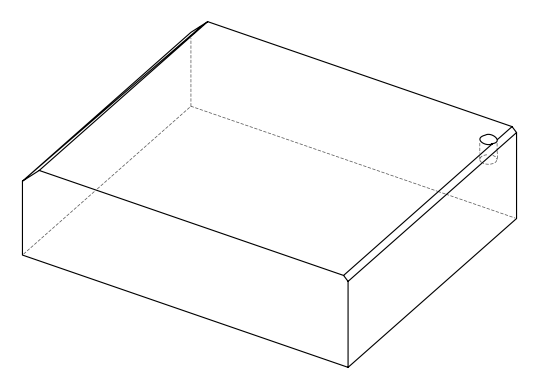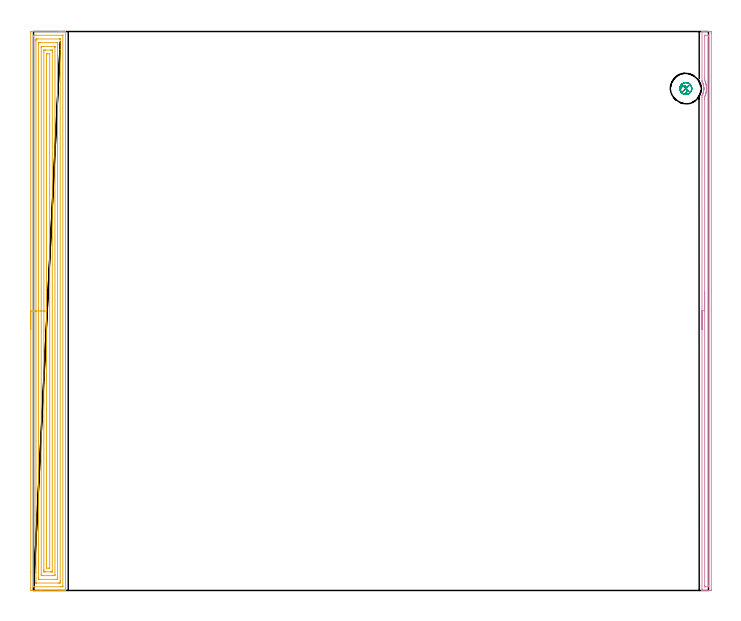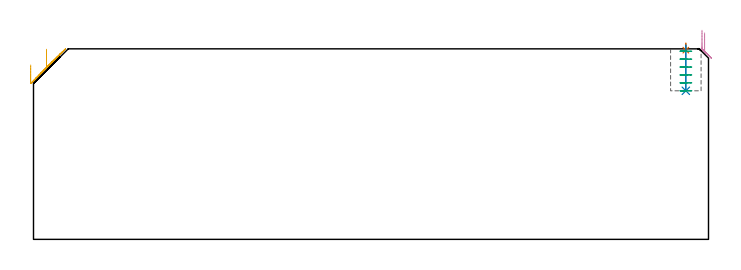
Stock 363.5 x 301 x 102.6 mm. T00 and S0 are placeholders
(PLAN: 5 operations, 3 tool changes, 23.1 min)
(1 SPOT_DRILL | STEP1POCKET | NXT0321_9005460120000 | 0.03 min | 4 mm3)
(2 DRILL_BLIND_HOLE_INTO_CENTER | STEP1POCKET | NXT0301_128 | 0.1 min | 2424 mm3)
(3 MILL_ROUGH_BLIND_HOLE_CONTOUR | STEP1POCKET | NXT0201_013 | Spiral | 0.8 min | 2342 mm3)
(4 AREA_MILL | FG_CHAMFER_SURFACE | UGT0205_001 | 5 min | 3763 mm3)
(5 AREA_MILL_1 | FG_CHAMFER_SURFACE_1 | UGT0205_001 | 17.17 min | 52626 mm3)
(TOOL NXT0321_9005460120000 | NC Spot Drill, 142deg, 12mm, Carbide, Uncoated | D12 PA142 FL30 Z2)
(TOOL NXT0301_128 | Carbide Drill 12mm [861.1-1200-036A1-GP GC34] | D12 PA150 FL37.4 Z2)
(TOOL NXT0201_013 | ENDMILL 10mm | D10 FL30 Z4)
(TOOL UGT0205_001 | Chamfer Mill 20 x 3 x 45 deg. | D20 FL50 Z2)
(OP 1 SPOT_DRILL)
G17 G21 G94 G90
T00 M6
G54
G17 G0 G90 X351.3 Y270.3 S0 M3
G43 Z112.6 H0
G94 G81 G98 Z101.894 F250. R105.6
G80
M5
M2
(OP 2 DRILL_BLIND_HOLE_INTO_CENTER)
G17 G21 G94 G90
T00 M6
G54
G17 G0 G90 X351.3 Y270.3 S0 M3
G43 Z112.6 H1
G94 G81 G98 Z80. F250. R104.6
G80
M5
M2
(OP 3 MILL_ROUGH_BLIND_HOLE_CONTOUR)
G17 G21 G94 G90
T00 M6
G54
G17 G0 G90 X351.3 Y270.3 S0 M3
G43 Z112.6 H0
Z101.333
G94 G3 X351.752 Y271.011 R0.499 F250.
X350.619 Y271.748 R1.283
X348.565 Y270.32 R2.125
X349.26 Y267.834 R2.263
X353.766 Y268.26 R3.2
X349.26 Y267.834 R-3.2
X351.513 Y268.047 R1.6
X351.3 Y270.3 R1.6
G0 Z97.067
G3 X351.752 Y271.011 R0.499
X350.619 Y271.748 R1.283
X348.565 Y270.32 R2.125
X349.26 Y267.834 R2.263
X353.766 Y268.26 R3.2
X349.26 Y267.834 R-3.2
X351.513 Y268.047 R1.6
X351.3 Y270.3 R1.6
G0 Z92.8
G3 X351.752 Y271.011 R0.499
X350.619 Y271.748 R1.283
X348.565 Y270.32 R2.125
X349.26 Y267.834 R2.263
X353.766 Y268.26 R3.2
X349.26 Y267.834 R-3.2
X351.513 Y268.047 R1.6
X351.3 Y270.3 R1.6
G0 Z88.533
G3 X351.752 Y271.011 R0.499
X350.619 Y271.748 R1.283
X348.565 Y270.32 R2.125
X349.26 Y267.834 R2.263
X353.766 Y268.26 R3.2
X349.26 Y267.834 R-3.2
X351.513 Y268.047 R1.6
X351.3 Y270.3 R1.6
G0 Z84.267
G3 X351.752 Y271.011 R0.499
X350.619 Y271.748 R1.283
X348.565 Y270.32 R2.125
X349.26 Y267.834 R2.263
X353.766 Y268.26 R3.2
X349.26 Y267.834 R-3.2
X351.513 Y268.047 R1.6
X351.3 Y270.3 R1.6
G0 Z80.
G3 X351.752 Y271.011 R0.499
X350.619 Y271.748 R1.283
X348.565 Y270.32 R2.125
X349.26 Y267.834 R2.263
X353.766 Y268.26 R3.2
X349.26 Y267.834 R-3.2
X351.513 Y268.047 R1.6
X351.3 Y270.3 R1.6
G0 Z112.6
M5
M2
(OP 4 AREA_MILL)
G17 G21 G94 G90
T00 M6
G54
G17 G0 G90 X360. Y140.663 S1061 M3
G43 Z112.6 H0
G94 G1 Y140.701 Z111.728 F250.
Y140.815 Z110.863
Y141.004 Z110.012
Y141.266 Z109.18
Y141.6 Z108.374
Y142.003 Z107.6
Y142.472 Z106.864
Y143.003 Z106.172
Y143.592 Z105.529
Y144.235 Z104.939
Y144.927 Z104.408
Y145.663 Z103.94
Y146.437 Z103.537
Y147.243 Z103.203
Y148.075 Z102.941
Y148.927 Z102.752
Y149.792 Z102.638
Y150.663 Z102.6
Y265.6
X360.005 Y266.378 Z102.591
X360.059 Y266.492 Z102.538
X360.106 Y266.586 Z102.491
X360.377 Y267.187 Z102.222
X360.432 Y267.333 Z102.167
X360.45 Y267.384 Z102.147
X360.545 Y267.632 Z102.055
X360.607 Y267.83 Z101.992
X360.685 Y268.081 Z101.914
X360.733 Y268.277 Z101.863
X360.796 Y268.527 Z101.802
X360.842 Y268.763 Z101.755
X360.883 Y268.975 Z101.714
X360.944 Y269.422 Z101.652
X360.952 Y269.532 Z101.641
X360.963 Y269.652 Z101.633
X360.965 Y269.682 Z101.63
X360.974 Y269.783 Z101.622
X360.981 Y269.869 Z101.614
X360.985 Y270.061 Z101.604
X360.991 Y270.15
Y270.155
X360.993 Y270.213 Z101.601
X360.998 Y270.317 Z101.6
X360.995 Y270.38 Z101.601
X360.992 Y270.432 Z101.602
X360.987 Y270.564 Z101.608
X360.982 Y270.646 Z101.609
Y270.675 Z101.612
X360.978 Y270.764 Z101.617
X360.969 Y270.873 Z101.626
X360.961 Y270.953 Z101.632
X360.942 Y271.211 Z101.658
X360.878 Y271.658 Z101.721
X360.84 Y271.846 Z101.757
X360.789 Y272.106 Z101.809
X360.78 Y272.141 Z101.818
X360.742 Y272.292 Z101.856
X360.696 Y272.476 Z101.904
X360.677 Y272.552 Z101.923
X360.603 Y272.782 Z101.996
X360.533 Y273.001 Z102.065
X360.463 Y273.184 Z102.134
X360.364 Y273.446 Z102.235
X360.32 Y273.542 Z102.277
X360.279 Y273.63 Z102.316
X360.226 Y273.749 Z102.371
X360.105 Y274.015 Z102.491
X360.089 Y274.048 Z102.507
X360.004 Y274.22 Z102.59
X360. Y274.522 Z102.6
Y300.844
X360.002 Y300.99 Z102.588
X360.111 Y300.998 Z102.481
X360.224 Y301. Z102.375
X360.58 Z102.019
X361.192 Z101.403
X363.242 Z99.355
X363.808 Z98.787
X364.397 Z98.198
X364.68 Y300.997 Z97.915
X364.993 Y300.99 Z97.603
X364.998 Y300.722 Z97.6
X365. Y300.397
Y300.07
Y0.603
X364.998 Y0.278
X364.993 Y0.01 Z97.603
X364.68 Y0. Z97.915
X364.397 Z98.198
X363.808 Z98.787
X362.37 Z100.227
X361.192 Z101.403
X360.224 Z102.375
X360.112 Z102.48
X360.103 Y0.001 Z102.489
X360.002 Y0.01 Z102.588
X360. Y0.156 Z102.6
Y150.663
X361.414 Z101.186
Y264.708
X361.416 Y265.371 Z101.184
X361.418 Y265.6 Z101.182
X361.421 Y265.763 Z101.179
X361.477 Y265.9 Z101.123
X361.563 Y266.113 Z101.037
X361.714 Y266.492 Z100.886
X361.77 Y266.642 Z100.83
X361.808 Y266.754 Z100.792
X362.01 Y267.384 Z100.59
X362.017 Y267.408 Z100.583
X362.022 Y267.427 Z100.578
X362.064 Y267.597 Z100.536
X362.184 Y268.153 Z100.416
X362.208 Y268.277 Z100.392
X362.31 Y268.917 Z100.29
X362.342 Y269.169 Z100.258
X362.387 Y269.731 Z100.213
X362.399 Y270.061 Z100.201
X362.406 Y270.328 Z100.194
X362.398 Y270.612 Z100.202
X362.381 Y270.953 Z100.219
X362.325 Y271.578 Z100.275
X362.287 Y271.846 Z100.313
X362.233 Y272.199 Z100.367
X362.148 Y272.652 Z100.452
X362.128 Y272.738 Z100.472
X362.064 Y272.997 Z100.536
X361.877 Y273.63 Z100.723
X361.785 Y273.915 Z100.815
X361.552 Y274.522 Z101.048
X361.421 Y274.857 Z101.179
X361.417 Y275.185 Z101.183
X361.414 Y276.307 Z101.186
X361.415 Y298.385 Z101.185
X361.416 Y298.613 Z101.184
X361.42 Y298.944 Z101.18
X361.421 Y298.979 Z101.179
X361.46 Y298.99 Z101.14
X361.56 Y298.995 Z101.04
X361.687 Y298.999 Z100.913
X363.43 Y299. Z99.17
X363.549 Y298.998 Z99.051
X363.573 Y298.995 Z99.027
X363.58 Y298.991 Z99.02
X363.582 Y298.984 Z99.018
X363.584 Y298.956 Z99.016
X363.586 Y298.841 Z99.014
Y298.613
X363.585 Y2.615 Z99.015
X363.584 Y2.387 Z99.016
X363.58 Y2.055 Z99.02
X363.579 Y2.021 Z99.021
X363.54 Y2.01 Z99.06
X363.44 Y2.005 Z99.16
X363.313 Y2.001 Z99.287
X361.57 Y2. Z101.03
X361.451 Y2.003 Z101.149
X361.427 Y2.005 Z101.173
X361.42 Y2.009 Z101.18
X361.418 Y2.016 Z101.182
X361.416 Y2.044 Z101.184
X361.414 Y2.159 Z101.186
Y2.387
Y150.663
Y151.535 Z101.224
Y152.4 Z101.338
Y153.251 Z101.526
Y154.083 Z101.789
Y154.889 Z102.123
Y155.663 Z102.525
Y156.399 Z102.994
Y157.091 Z103.525
Y157.734 Z104.115
Y158.324 Z104.758
Y158.855 Z105.45
Y159.324 Z106.186
Y159.726 Z106.96
Y160.06 Z107.766
Y160.323 Z108.598
Y160.511 Z109.449
Y160.625 Z110.314
Y160.663 Z111.186
G0 Z112.6
M5
M2
(OP 5 AREA_MILL_1)
G17 G21 G94 G90
T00 M6
G54
G17 G0 G90 X-1.5 Y140.5 S1061 M3
G43 Z112.6 H0
Z93.9
G94 G1 Y140.538 Z93.028 F250.
Y140.652 Z92.164
Y140.841 Z91.312
Y141.103 Z90.48
Y141.437 Z89.674
Y141.84 Z88.9
Y142.308 Z88.164
Y142.84 Z87.472
Y143.429 Z86.829
Y144.072 Z86.24
Y144.764 Z85.708
Y145.5 Z85.24
Y146.274 Z84.837
Y147.08 Z84.503
Y147.912 Z84.241
Y148.764 Z84.052
Y149.628 Z83.938
Y150.5 Z83.9
Y300.01
X-1.499 Y300.397 Z83.901
X-1.495 Y300.896 Z83.903
X-1.492 Y300.992 Z83.906
X-1. Y301. Z84.398
X13.447 Z98.842
X14.045 Z99.439
X14.619 Z100.016
X14.93 Z100.326
X15.504 Z100.9
X15.815 Z101.209
X16.849 Z102.249
X17.181 Y300.993 Z102.572
X17.197 Y300.99 Z102.588
X17.2 Y300.843 Z102.6
Y0.156
X17.197 Y0.01 Z102.588
X17.181 Y0.008 Z102.572
X16.849 Y0. Z102.248
X16.435 Z101.834
X15.815 Z101.209
X14.619 Z100.016
X14.045 Z99.439
X3.902 Z89.299
X-1.288 Y0.001 Z84.109
X-1.492 Y0.01 Z83.906
X-1.499 Y0.214 Z83.899
X-1.5 Y9.971 Z83.9
Y150.5
X-0.086 Z85.314
Y298.613
X-0.084 Y298.829 Z85.316
X-0.081 Y298.936 Z85.319
X-0.079 Y298.981 Z85.321
X0.003 Y298.99 Z85.403
X0.389 Y298.998 Z85.789
X0.77 Y298.999 Z86.17
X1.271 Y299. Z86.671
X15.431 Z100.831
X15.662 Y298.997 Z101.062
X15.763 Y298.992 Z101.163
X15.778 Y298.99 Z101.178
X15.78 Y298.976 Z101.18
X15.783 Y298.93 Z101.183
X15.785 Y298.834 Z101.185
X15.786 Y2.387 Z101.186
X15.784 Y2.171 Z101.184
X15.781 Y2.064 Z101.181
X15.779 Y2.019 Z101.179
X15.697 Y2.01 Z101.097
X15.311 Y2.002 Z100.711
X14.93 Y2.001 Z100.33
X14.428 Y2. Z99.828
X0.269 Z85.669
X0.038 Y2.003 Z85.438
X-0.063 Y2.008 Z85.337
X-0.078 Y2.01 Z85.322
X-0.08 Y2.024 Z85.32
X-0.083 Y2.07 Z85.317
X-0.085 Y2.166 Z85.315
X-0.086 Y150.5 Z85.314
X1.328 Z86.728
X1.329 Y295.936 Z86.729
Y296.265
X1.334 Y296.828 Z86.734
X1.335 Y296.984 Z86.735
X1.49 Y296.995 Z86.89
X1.655 Y296.997 Z87.055
X2.37 Y297. Z87.77
X14.045 Y296.999 Z99.445
X14.215 Y296.997 Z99.615
X14.328 Y296.993 Z99.728
X14.364 Y296.99 Z99.764
X14.366 Y296.976 Z99.766
X14.369 Y296.938 Z99.769
X14.371 Y296.828 Z99.771
X14.372 Y291.4 Z99.772
X14.371 Y5.064 Z99.771
X14.37 Y4.735 Z99.77
X14.366 Y4.172 Z99.766
X14.364 Y4.016 Z99.764
X14.21 Y4.005 Z99.61
X14.045 Y4.003 Z99.445
X13.33 Y4. Z98.73
X1.655 Y4.001 Z87.055
X1.485 Y4.003 Z86.885
X1.372 Y4.007 Z86.772
X1.336 Y4.01 Z86.736
X1.334 Y4.024 Z86.734
X1.331 Y4.062 Z86.731
X1.329 Y4.172 Z86.729
X1.328 Y9.609 Z86.728
Y150.5
X2.743 Z88.143
Y294.152
X2.745 Y294.838 Z88.145
X2.747 Y294.938 Z88.147
X2.749 Y294.989 Z88.149
X2.795 Y294.991 Z88.195
X3.005 Y294.996 Z88.405
X3.425 Y295. Z88.825
X3.469 Z88.869
X12.318 Z97.718
X12.708 Y294.996 Z98.108
X12.902 Y294.992 Z98.302
X12.945 Y294.99 Z98.345
X12.95 Y294.96 Z98.35
X12.952 Y294.902 Z98.352
X12.957 Y294.356 Z98.357
Y6.848
X12.955 Y6.162 Z98.355
X12.953 Y6.062 Z98.353
X12.951 Y6.011 Z98.351
X12.905 Y6.009 Z98.305
X12.695 Y6.004 Z98.095
X12.275 Y6. Z97.675
X12.231 Z97.631
X3.382 Z88.782
X2.992 Y6.004 Z88.392
X2.798 Y6.008 Z88.198
X2.755 Y6.01 Z88.155
X2.75 Y6.04 Z88.15
X2.748 Y6.098 Z88.148
X2.743 Y6.644 Z88.143
Y150.5
X4.157 Z89.557
Y292.521
X4.159 Y292.676 Z89.559
X4.164 Y292.976 Z89.564
X4.31 Y292.99 Z89.71
X4.571 Y292.997 Z89.971
X5.195 Y292.999 Z90.595
X5.453 Y293. Z90.853
X10.762 Z96.162
X11.39 Y292.996 Z96.79
X11.479 Y292.994 Z96.879
X11.528 Y292.99 Z96.928
X11.536 Y292.83 Z96.936
X11.541 Y292.522 Z96.941
X11.542 Y292.367 Z96.942
Y8.479
X11.541 Y8.324 Z96.941
X11.536 Y8.024 Z96.936
X11.39 Y8.01 Z96.79
X11.129 Y8.003 Z96.529
X10.505 Y8.001 Z95.905
X10.247 Y8. Z95.647
X4.938 Z90.338
X4.31 Y8.004 Z89.71
X4.221 Y8.006 Z89.621
X4.172 Y8.009 Z89.572
X4.164 Y8.17 Z89.564
X4.159 Y8.478 Z89.559
X4.158 Y8.633 Z89.558
X4.157 Y150.5 Z89.557
X5.571 Z90.971
X5.572 Y290.583 Z90.972
X5.574 Y290.839 Z90.974
X5.576 Y290.967 Z90.976
X5.578 Y290.99 Z90.978
X5.608 Y290.994 Z91.008
X5.668 Y290.998 Z91.068
X6.08 Y291. Z91.48
X6.551 Z91.951
X9.206 Z94.606
X9.62 Y290.999 Z95.02
X10.095 Y290.996 Z95.495
X10.119 Y290.99 Z95.519
X10.122 Y290.969 Z95.522
X10.126 Y290.583 Z95.526
X10.128 Y290.07 Z95.528
X10.129 Y289.69 Z95.529
X10.128 Y10.417 Z95.528
X10.126 Y10.161 Z95.526
X10.124 Y10.033 Z95.524
X10.122 Y10.01 Z95.522
X10.092 Y10.006 Z95.492
X10.032 Y10.002 Z95.432
X9.62 Y10. Z95.02
X9.149 Z94.549
X6.494 Z91.894
X6.08 Y10.001 Z91.48
X5.605 Y10.004 Z91.005
X5.581 Y10.01 Z90.981
X5.578 Y10.031 Z90.978
X5.574 Y10.417 Z90.974
X5.571 Y10.93 Z90.971
Y11.31
Y150.5
X6.985 Z92.385
X6.986 Y288.907 Z92.386
X6.988 Y288.961 Z92.388
X6.991 Y288.98 Z92.391
X7.05 Y288.99 Z92.45
X7.45 Y288.999 Z92.85
X8.638 Y289. Z94.038
X8.654 Y288.998 Z94.054
X8.707 Y288.991 Z94.107
X8.714 Y288.819 Z94.114
X8.715 Y288.798 Z94.115
X8.714 Y12.093 Z94.114
X8.712 Y12.039 Z94.112
X8.709 Y12.02 Z94.109
X8.65 Y12.01 Z94.05
X8.25 Y12.002 Z93.65
X7.062 Y12. Z92.462
X7.045 Y12.002 Z92.445
X6.993 Y12.01 Z92.393
X6.986 Y12.181 Z92.386
X6.985 Y12.202 Z92.385
Y150.5
Y151.372 Z92.423
Y152.236 Z92.537
Y153.088 Z92.726
Y153.92 Z92.988
Y154.726 Z93.322
Y155.5 Z93.725
Y156.236 Z94.194
Y156.928 Z94.725
Y157.571 Z95.314
Y158.16 Z95.957
Y158.692 Z96.65
Y159.16 Z97.385
Y159.563 Z98.159
Y159.897 Z98.965
Y160.159 Z99.797
Y160.348 Z100.649
Y160.462 Z101.514
Y160.5 Z102.385
G0 Z112.6
M5
M2
